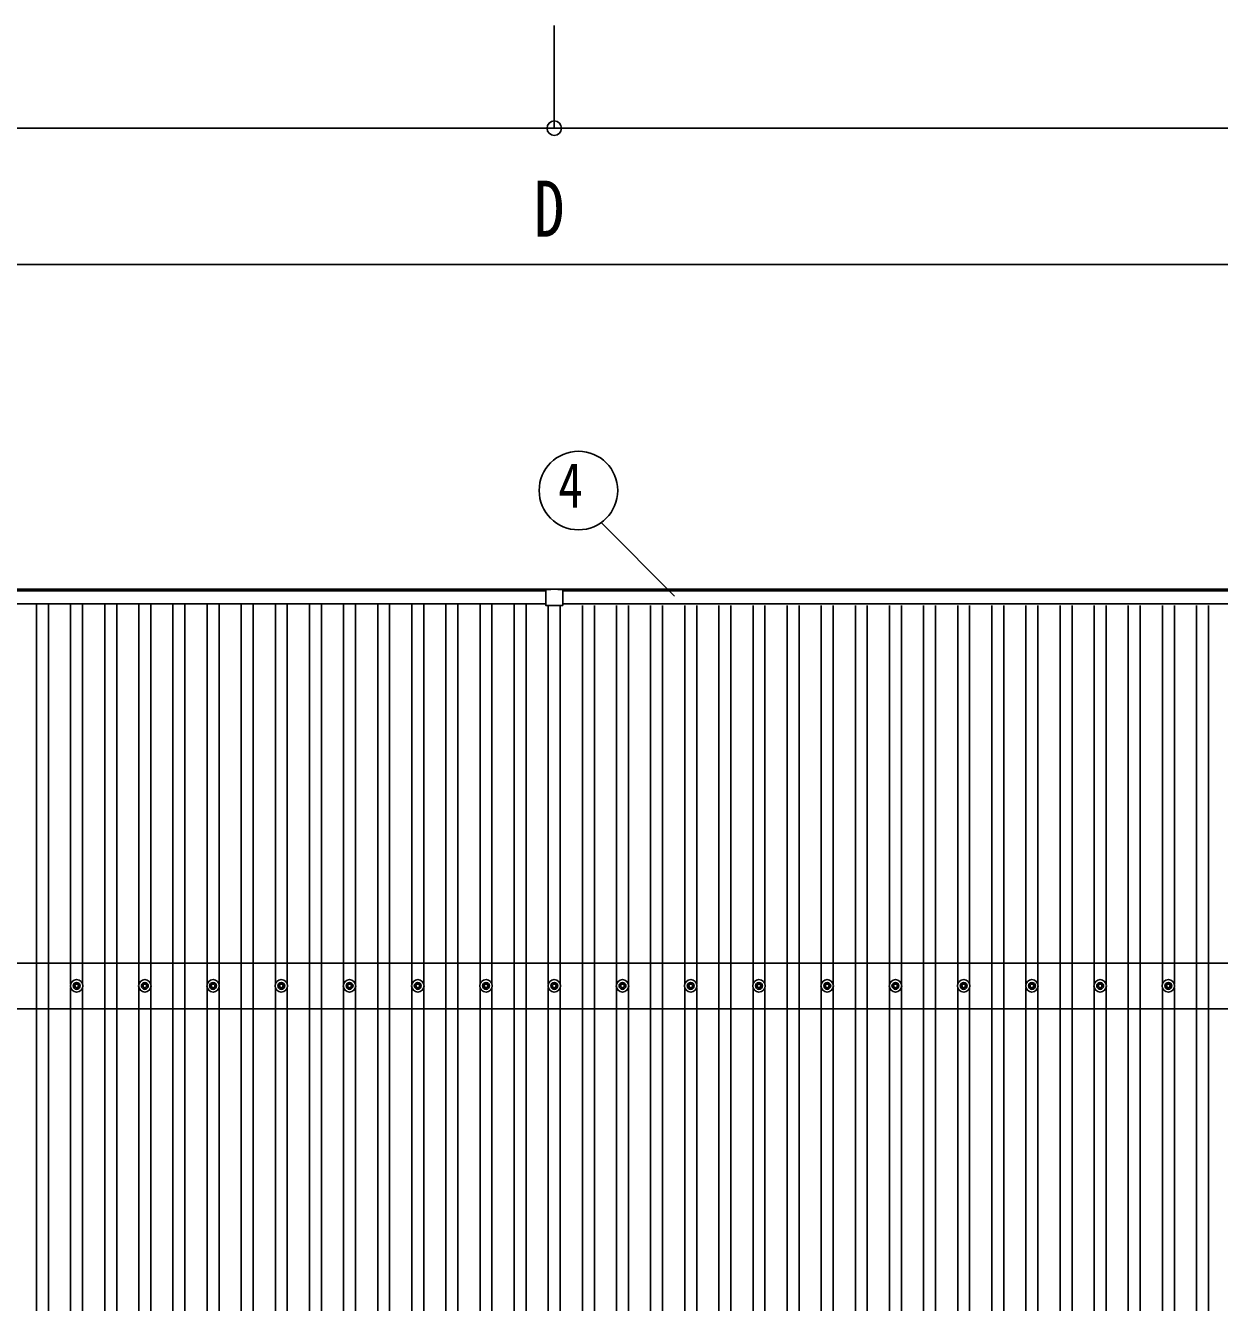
# Model space of a CAD drawing. Units: millimetres, scale not verified. Extents: x -21025 to 21025, y -14850 to 14850.
# Drawn here: x -13077 to -9577, y 3581 to 7326 of the extents above; entities that cross this region are included whole.
import ezdxf
from ezdxf.enums import TextEntityAlignment as Align

# ---------------------------------------------------------------- set-up
doc = ezdxf.new("R2010")
doc.units = ezdxf.units.MM
doc.header["$LTSCALE"] = 60
for name, color, linetype in [('0-5_YKK_13', 4, 'Continuous'), ('0-6_YKK_A1', 4, 'Continuous'), ('0-7_YKK_D', 6, 'Continuous')]:
    doc.layers.add(name, color=color, linetype=linetype)
doc.styles.add('ＭＳ ゴシック', font='')
doc.styles.get('ＭＳ ゴシック').set_extended_font_data('MS Gothic')

msp = doc.modelspace()

# ---------------------------------------------------------------- linework, layer by layer
at = {"layer": '0-5_YKK_13'}
for p, q in [((-11551.9, 5649.27), (-11551.9, 5670.87)), ((-11536.9, 5671.87), (-11550.9, 5671.87)), ((-11536.9, 5673.37), (-11516.9, 5673.37)), ((-11536.9, 5671.87), (-11536.9, 5673.37)), ((-11516.9, 5671.87), (-11516.9, 5673.37)), ((-11516.9, 5671.87), (-11502.9, 5671.87)), ((-11501.9, 5649.27), (-11501.9, 5670.87)), ((-11551.9, 5625.87), (-11551.9, 5648.47)), ((-11550.9, 5624.87), (-11527.3, 5624.87)), ((-11526.5, 5624.87), (-11502.9, 5624.87)), ((-11501.9, 5625.87), (-11501.9, 5648.47)), ((-12936.9, 4511.49), (-12932.49, 4511.49)), ((-12936.9, 4507.99), (-12932.49, 4507.99)), ((-12928.65, 4519.74), (-12928.65, 4515.32)), ((-12928.65, 4504.16), (-12928.65, 4499.74)), ((-12925.15, 4519.74), (-12925.15, 4515.32)), ((-12925.15, 4504.16), (-12925.15, 4499.74)), ((-12921.32, 4511.49), (-12916.91, 4511.49)), ((-12921.32, 4507.99), (-12916.91, 4507.99)), ((-12736.9, 4511.49), (-12732.49, 4511.49)), ((-12736.9, 4507.99), (-12732.49, 4507.99)), ((-12728.65, 4519.74), (-12728.65, 4515.32)), ((-12728.65, 4504.16), (-12728.65, 4499.74)), ((-12725.15, 4519.74), (-12725.15, 4515.32)), ((-12725.15, 4504.16), (-12725.15, 4499.74)), ((-12721.32, 4511.49), (-12716.91, 4511.49)), ((-12721.32, 4507.99), (-12716.91, 4507.99)), ((-12536.9, 4511.49), (-12532.49, 4511.49)), ((-12536.9, 4507.99), (-12532.49, 4507.99)), ((-12528.65, 4519.74), (-12528.65, 4515.32)), ((-12528.65, 4504.16), (-12528.65, 4499.74)), ((-12525.15, 4519.74), (-12525.15, 4515.32)), ((-12525.15, 4504.16), (-12525.15, 4499.74)), ((-12521.32, 4511.49), (-12516.91, 4511.49)), ((-12521.32, 4507.99), (-12516.91, 4507.99)), ((-12336.9, 4511.49), (-12332.49, 4511.49)), ((-12336.9, 4507.99), (-12332.49, 4507.99)), ((-12328.65, 4519.74), (-12328.65, 4515.32)), ((-12328.65, 4504.16), (-12328.65, 4499.74)), ((-12325.15, 4519.74), (-12325.15, 4515.32)), ((-12325.15, 4504.16), (-12325.15, 4499.74)), ((-12321.32, 4511.49), (-12316.91, 4511.49)), ((-12321.32, 4507.99), (-12316.91, 4507.99)), ((-12136.9, 4511.49), (-12132.49, 4511.49)), ((-12136.9, 4507.99), (-12132.49, 4507.99)), ((-12128.65, 4519.74), (-12128.65, 4515.32)), ((-12128.65, 4504.16), (-12128.65, 4499.74)), ((-12125.15, 4519.74), (-12125.15, 4515.32)), ((-12125.15, 4504.16), (-12125.15, 4499.74)), ((-12121.32, 4511.49), (-12116.91, 4511.49)), ((-12121.32, 4507.99), (-12116.91, 4507.99)), ((-11936.9, 4511.49), (-11932.49, 4511.49)), ((-11936.9, 4507.99), (-11932.49, 4507.99)), ((-11928.65, 4519.74), (-11928.65, 4515.32)), ((-11928.65, 4504.16), (-11928.65, 4499.74)), ((-11925.15, 4519.74), (-11925.15, 4515.32)), ((-11925.15, 4504.16), (-11925.15, 4499.74)), ((-11921.32, 4511.49), (-11916.91, 4511.49)), ((-11921.32, 4507.99), (-11916.91, 4507.99)), ((-11736.9, 4511.49), (-11732.49, 4511.49)), ((-11736.9, 4507.99), (-11732.49, 4507.99)), ((-11728.65, 4519.74), (-11728.65, 4515.32)), ((-11728.65, 4504.16), (-11728.65, 4499.74)), ((-11725.15, 4519.74), (-11725.15, 4515.32)), ((-11725.15, 4504.16), (-11725.15, 4499.74)), ((-11721.32, 4511.49), (-11716.91, 4511.49)), ((-11721.32, 4507.99), (-11716.91, 4507.99)), ((-11536.9, 4511.49), (-11532.49, 4511.49)), ((-11536.9, 4507.99), (-11532.49, 4507.99)), ((-11528.65, 4519.74), (-11528.65, 4515.32)), ((-11528.65, 4504.16), (-11528.65, 4499.74)), ((-11525.15, 4519.74), (-11525.15, 4515.32)), ((-11525.15, 4504.16), (-11525.15, 4499.74)), ((-11521.32, 4511.49), (-11516.91, 4511.49)), ((-11521.32, 4507.99), (-11516.91, 4507.99)), ((-11336.9, 4511.49), (-11332.49, 4511.49)), ((-11336.9, 4507.99), (-11332.49, 4507.99)), ((-11328.65, 4519.74), (-11328.65, 4515.32)), ((-11328.65, 4504.16), (-11328.65, 4499.74)), ((-11325.15, 4519.74), (-11325.15, 4515.32)), ((-11325.15, 4504.16), (-11325.15, 4499.74)), ((-11321.32, 4511.49), (-11316.91, 4511.49)), ((-11321.32, 4507.99), (-11316.91, 4507.99)), ((-11136.9, 4511.49), (-11132.49, 4511.49)), ((-11136.9, 4507.99), (-11132.49, 4507.99)), ((-11128.65, 4519.74), (-11128.65, 4515.32)), ((-11128.65, 4504.16), (-11128.65, 4499.74)), ((-11125.15, 4519.74), (-11125.15, 4515.32)), ((-11125.15, 4504.16), (-11125.15, 4499.74)), ((-11121.32, 4511.49), (-11116.91, 4511.49)), ((-11121.32, 4507.99), (-11116.91, 4507.99)), ((-10936.9, 4511.49), (-10932.49, 4511.49)), ((-10936.9, 4507.99), (-10932.49, 4507.99)), ((-10928.65, 4519.74), (-10928.65, 4515.32)), ((-10928.65, 4504.16), (-10928.65, 4499.74)), ((-10925.15, 4519.74), (-10925.15, 4515.32)), ((-10925.15, 4504.16), (-10925.15, 4499.74)), ((-10921.32, 4511.49), (-10916.91, 4511.49)), ((-10921.32, 4507.99), (-10916.91, 4507.99)), ((-10736.9, 4511.49), (-10732.49, 4511.49)), ((-10736.9, 4507.99), (-10732.49, 4507.99)), ((-10728.65, 4519.74), (-10728.65, 4515.32)), ((-10728.65, 4504.16), (-10728.65, 4499.74)), ((-10725.15, 4519.74), (-10725.15, 4515.32)), ((-10725.15, 4504.16), (-10725.15, 4499.74)), ((-10721.32, 4511.49), (-10716.91, 4511.49)), ((-10721.32, 4507.99), (-10716.91, 4507.99)), ((-10536.9, 4511.49), (-10532.49, 4511.49)), ((-10536.9, 4507.99), (-10532.49, 4507.99)), ((-10528.65, 4519.74), (-10528.65, 4515.32)), ((-10528.65, 4504.16), (-10528.65, 4499.74)), ((-10525.15, 4519.74), (-10525.15, 4515.32)), ((-10525.15, 4504.16), (-10525.15, 4499.74)), ((-10521.32, 4511.49), (-10516.91, 4511.49)), ((-10521.32, 4507.99), (-10516.91, 4507.99)), ((-10336.9, 4511.49), (-10332.49, 4511.49)), ((-10336.9, 4507.99), (-10332.49, 4507.99)), ((-10328.65, 4519.74), (-10328.65, 4515.32)), ((-10328.65, 4504.16), (-10328.65, 4499.74)), ((-10325.15, 4519.74), (-10325.15, 4515.32)), ((-10325.15, 4504.16), (-10325.15, 4499.74)), ((-10321.32, 4511.49), (-10316.91, 4511.49)), ((-10321.32, 4507.99), (-10316.91, 4507.99)), ((-10136.9, 4511.49), (-10132.49, 4511.49)), ((-10136.9, 4507.99), (-10132.49, 4507.99)), ((-10128.65, 4519.74), (-10128.65, 4515.32)), ((-10128.65, 4504.16), (-10128.65, 4499.74)), ((-10125.15, 4519.74), (-10125.15, 4515.32)), ((-10125.15, 4504.16), (-10125.15, 4499.74)), ((-10121.32, 4511.49), (-10116.91, 4511.49)), ((-10121.32, 4507.99), (-10116.91, 4507.99)), ((-9936.9, 4511.49), (-9932.49, 4511.49)), ((-9936.9, 4507.99), (-9932.49, 4507.99)), ((-9928.65, 4519.74), (-9928.65, 4515.32)), ((-9928.65, 4504.16), (-9928.65, 4499.74)), ((-9925.15, 4519.74), (-9925.15, 4515.32)), ((-9925.15, 4504.16), (-9925.15, 4499.74)), ((-9921.32, 4511.49), (-9916.91, 4511.49)), ((-9921.32, 4507.99), (-9916.91, 4507.99)), ((-9736.9, 4511.49), (-9732.49, 4511.49)), ((-9736.9, 4507.99), (-9732.49, 4507.99)), ((-9728.65, 4519.74), (-9728.65, 4515.32)), ((-9728.65, 4504.16), (-9728.65, 4499.74)), ((-9725.15, 4519.74), (-9725.15, 4515.32)), ((-9725.15, 4504.16), (-9725.15, 4499.74)), ((-9721.32, 4511.49), (-9716.91, 4511.49)), ((-9721.32, 4507.99), (-9716.91, 4507.99))]:
    msp.add_line(p, q, dxfattribs=at)
for centre, radius in [((-12926.9, 4509.74), 18.25), ((-12926.9, 4509.74), 10.15), ((-12926.9, 4509.74), 5.85), ((-12926.9, 4509.74), 5.25), ((-12726.9, 4509.74), 18.25), ((-12726.9, 4509.74), 10.15), ((-12726.9, 4509.74), 5.85), ((-12726.9, 4509.74), 5.25), ((-12526.9, 4509.74), 18.25), ((-12526.9, 4509.74), 10.15), ((-12526.9, 4509.74), 5.85), ((-12526.9, 4509.74), 5.25), ((-12326.9, 4509.74), 18.25), ((-12326.9, 4509.74), 10.15), ((-12326.9, 4509.74), 5.85), ((-12326.9, 4509.74), 5.25), ((-12126.9, 4509.74), 18.25), ((-12126.9, 4509.74), 10.15), ((-12126.9, 4509.74), 5.85), ((-12126.9, 4509.74), 5.25), ((-11926.9, 4509.74), 18.25), ((-11926.9, 4509.74), 10.15), ((-11926.9, 4509.74), 5.85), ((-11926.9, 4509.74), 5.25), ((-11726.9, 4509.74), 18.25), ((-11726.9, 4509.74), 10.15), ((-11726.9, 4509.74), 5.85), ((-11726.9, 4509.74), 5.25), ((-11526.9, 4509.74), 18.25), ((-11526.9, 4509.74), 10.15), ((-11526.9, 4509.74), 5.85), ((-11526.9, 4509.74), 5.25), ((-11326.9, 4509.74), 18.25), ((-11326.9, 4509.74), 10.15), ((-11326.9, 4509.74), 5.85), ((-11326.9, 4509.74), 5.25), ((-11126.9, 4509.74), 18.25), ((-11126.9, 4509.74), 10.15), ((-11126.9, 4509.74), 5.85), ((-11126.9, 4509.74), 5.25), ((-10926.9, 4509.74), 18.25), ((-10926.9, 4509.74), 10.15), ((-10926.9, 4509.74), 5.85), ((-10926.9, 4509.74), 5.25), ((-10726.9, 4509.74), 18.25), ((-10726.9, 4509.74), 10.15), ((-10726.9, 4509.74), 5.85), ((-10726.9, 4509.74), 5.25), ((-10526.9, 4509.74), 18.25), ((-10526.9, 4509.74), 10.15), ((-10526.9, 4509.74), 5.85), ((-10526.9, 4509.74), 5.25), ((-10326.9, 4509.74), 18.25), ((-10326.9, 4509.74), 10.15), ((-10326.9, 4509.74), 5.85), ((-10326.9, 4509.74), 5.25), ((-10126.9, 4509.74), 18.25), ((-10126.9, 4509.74), 10.15), ((-10126.9, 4509.74), 5.85), ((-10126.9, 4509.74), 5.25), ((-9926.9, 4509.74), 18.25), ((-9926.9, 4509.74), 10.15), ((-9926.9, 4509.74), 5.85), ((-9926.9, 4509.74), 5.25), ((-9726.9, 4509.74), 18.25), ((-9726.9, 4509.74), 10.15), ((-9726.9, 4509.74), 5.85), ((-9726.9, 4509.74), 5.25)]:
    msp.add_circle(centre, radius, dxfattribs=at)
for centre, radius, start, end in [((-11550.9, 5670.87), 1, 90, 179.99999), ((-11502.9, 5670.87), 1, 0, 90), ((-11552.2, 5648.87), 0.5, 306.8699, 53.1301), ((-11550.9, 5625.87), 1, 179.99999, 270), ((-11526.9, 5624.57), 0.5, 36.8699, 143.1301), ((-11502.9, 5625.87), 1, 270, 0), ((-11501.6, 5648.87), 0.5, 126.8699, 233.1301)]:
    msp.add_arc(centre, radius, start, end, dxfattribs=at)
at = {"layer": '0-6_YKK_A1'}
for p, q in [((-16945.2, 5672.87), (-11536.9, 5672.87)), ((-11551.9, 5668.08), (-16945.2, 5668.08)), ((-11516.9, 5672.87), (-6108.6, 5672.87)), ((-6108.6, 5668.08), (-11501.9, 5668.08)), ((-16949.9, 5630.08), (-11551.9, 5630.08)), ((-13044.4, 289.03), (-13044.4, 5630.08)), ((-13009.4, 289.03), (-13009.4, 5630.08)), ((-12944.4, 4514.93), (-12944.4, 5630.08)), ((-12909.4, 4514.91), (-12909.4, 5630.08)), ((-12844.4, 289.03), (-12844.4, 5630.08)), ((-12809.4, 289.03), (-12809.4, 5630.08)), ((-12744.4, 4514.93), (-12744.4, 5630.08)), ((-12709.4, 4514.91), (-12709.4, 5630.08)), ((-12644.4, 289.03), (-12644.4, 5630.08)), ((-12609.4, 289.03), (-12609.4, 5630.08)), ((-12544.4, 4514.93), (-12544.4, 5630.08)), ((-12509.4, 4514.91), (-12509.4, 5630.08)), ((-12444.4, 289.03), (-12444.4, 5630.08)), ((-12409.4, 289.03), (-12409.4, 5630.08)), ((-12344.4, 4514.93), (-12344.4, 5630.08)), ((-12309.4, 4514.91), (-12309.4, 5630.08)), ((-12244.4, 289.03), (-12244.4, 5630.08)), ((-12209.4, 289.03), (-12209.4, 5630.08)), ((-12144.4, 4514.93), (-12144.4, 5630.08)), ((-12109.4, 4514.91), (-12109.4, 5630.08)), ((-12044.4, 289.03), (-12044.4, 5630.08)), ((-12009.4, 289.03), (-12009.4, 5630.08)), ((-11944.4, 4514.93), (-11944.4, 5630.08)), ((-11909.4, 4514.91), (-11909.4, 5630.08)), ((-11844.4, 289.03), (-11844.4, 5630.08)), ((-11809.4, 289.03), (-11809.4, 5630.08)), ((-11744.4, 4514.93), (-11744.4, 5630.08)), ((-11709.4, 4514.91), (-11709.4, 5630.08)), ((-11644.4, 289.03), (-11644.4, 5630.08)), ((-11609.4, 289.03), (-11609.4, 5630.08)), ((-11544.4, 4514.93), (-11544.4, 5624.87)), ((-11509.4, 4514.91), (-11509.4, 5624.87)), ((-11501.9, 5630.08), (-6103.9, 5630.08)), ((-11444.4, 289.03), (-11444.4, 5625.18)), ((-11409.4, 289.03), (-11409.4, 5625.18)), ((-11344.4, 4514.93), (-11344.4, 5625.18)), ((-11309.4, 4514.91), (-11309.4, 5625.18)), ((-11244.4, 289.03), (-11244.4, 5625.18)), ((-11209.4, 289.03), (-11209.4, 5625.18)), ((-11144.4, 4514.93), (-11144.4, 5625.18)), ((-11109.4, 4514.91), (-11109.4, 5625.18)), ((-11044.4, 289.03), (-11044.4, 5625.18)), ((-11009.4, 289.03), (-11009.4, 5625.18)), ((-10944.4, 4514.93), (-10944.4, 5625.18)), ((-10909.4, 4514.91), (-10909.4, 5625.18)), ((-10844.4, 289.03), (-10844.4, 5625.18)), ((-10809.4, 289.03), (-10809.4, 5625.18)), ((-10744.4, 4514.93), (-10744.4, 5625.18)), ((-10709.4, 4514.91), (-10709.4, 5625.18)), ((-10644.4, 289.03), (-10644.4, 5625.18)), ((-10609.4, 289.03), (-10609.4, 5625.18)), ((-10544.4, 4514.93), (-10544.4, 5625.18)), ((-10509.4, 4514.91), (-10509.4, 5625.18)), ((-10444.4, 289.03), (-10444.4, 5625.18)), ((-10409.4, 289.03), (-10409.4, 5625.18)), ((-10344.4, 4514.93), (-10344.4, 5625.18)), ((-10309.4, 4514.91), (-10309.4, 5625.18)), ((-10244.4, 289.03), (-10244.4, 5625.18)), ((-10209.4, 289.03), (-10209.4, 5625.18)), ((-10144.4, 4514.93), (-10144.4, 5625.18)), ((-10109.4, 4514.91), (-10109.4, 5625.18)), ((-10044.4, 289.03), (-10044.4, 5625.18)), ((-10009.4, 289.03), (-10009.4, 5625.18)), ((-9944.4, 4514.93), (-9944.4, 5625.18)), ((-9909.4, 4514.91), (-9909.4, 5625.18)), ((-9844.4, 289.03), (-9844.4, 5625.18)), ((-9809.4, 289.03), (-9809.4, 5625.18)), ((-9744.4, 4514.93), (-9744.4, 5625.18)), ((-9709.4, 4514.91), (-9709.4, 5625.18)), ((-9644.4, 289.03), (-9644.4, 5625.18)), ((-9609.4, 289.03), (-9609.4, 5625.18)), ((-6126.9, 4576.74), (-16926.9, 4576.74)), ((-12944.4, 1414.92), (-12944.4, 4504.55)), ((-12909.4, 1414.92), (-12909.4, 4504.57)), ((-12744.4, 1414.92), (-12744.4, 4504.55)), ((-12709.4, 1414.92), (-12709.4, 4504.57)), ((-12544.4, 1414.92), (-12544.4, 4504.55)), ((-12509.4, 1414.92), (-12509.4, 4504.57)), ((-12344.4, 1414.92), (-12344.4, 4504.55)), ((-12309.4, 1414.92), (-12309.4, 4504.57)), ((-12144.4, 1414.92), (-12144.4, 4504.55)), ((-12109.4, 1414.92), (-12109.4, 4504.57)), ((-11944.4, 1414.92), (-11944.4, 4504.55)), ((-11909.4, 1414.92), (-11909.4, 4504.57)), ((-11744.4, 1414.92), (-11744.4, 4504.55)), ((-11709.4, 1414.92), (-11709.4, 4504.57)), ((-11544.4, 1414.92), (-11544.4, 4504.55)), ((-11509.4, 1414.92), (-11509.4, 4504.57)), ((-11344.4, 1414.92), (-11344.4, 4504.55)), ((-11309.4, 1414.92), (-11309.4, 4504.57)), ((-11144.4, 1414.92), (-11144.4, 4504.55)), ((-11109.4, 1414.92), (-11109.4, 4504.57)), ((-10944.4, 1414.92), (-10944.4, 4504.55)), ((-10909.4, 1414.92), (-10909.4, 4504.57)), ((-10744.4, 1414.92), (-10744.4, 4504.55)), ((-10709.4, 1414.92), (-10709.4, 4504.57)), ((-10544.4, 1414.92), (-10544.4, 4504.55)), ((-10509.4, 1414.92), (-10509.4, 4504.57)), ((-10344.4, 1414.92), (-10344.4, 4504.55)), ((-10309.4, 1414.92), (-10309.4, 4504.57)), ((-10144.4, 1414.92), (-10144.4, 4504.55)), ((-10109.4, 1414.92), (-10109.4, 4504.57)), ((-9944.4, 1414.92), (-9944.4, 4504.55)), ((-9909.4, 1414.92), (-9909.4, 4504.57)), ((-9744.4, 1414.92), (-9744.4, 4504.55)), ((-9709.4, 1414.92), (-9709.4, 4504.57)), ((-6126.9, 4442.74), (-16926.9, 4442.74))]:
    msp.add_line(p, q, dxfattribs=at)
at = {"layer": '0-7_YKK_D'}
for p, q in [((-11526.9, 7325.87), (-11526.9, 7023.87)), ((-11526.9, 7324.87), (-11526.9, 7023.87)), ((-16863.4, 7024.87), (-11526.9, 7024.87)), ((-11526.9, 7024.87), (-6190.4, 7024.87)), ((-6341.9, 6624.87), (-16711.9, 6624.87)), ((-11174.04, 5652.53), (-11389.63, 5868.12))]:
    msp.add_line(p, q, dxfattribs=at)
for centre, radius in [((-11526.9, 7024.87), 21.25), ((-11526.9, 7024.87), 21.25), ((-11456.05, 5962.25), 115.2)]:
    msp.add_circle(centre, radius, dxfattribs=at)

# ---------------------------------------------------------------- texts
at = {"layer": '0-7_YKK_D', "style": 'ＭＳ ゴシック', "width": 0.8}
for s, height, p in [('D', 165, (-11586.9, 6656.87)), ('4', 132, (-11515.23, 5872.25))]:
    msp.add_text(s, height=height, dxfattribs=at).set_placement(p, align=Align.BOTTOM_LEFT)

doc.saveas('drawing.dxf')
